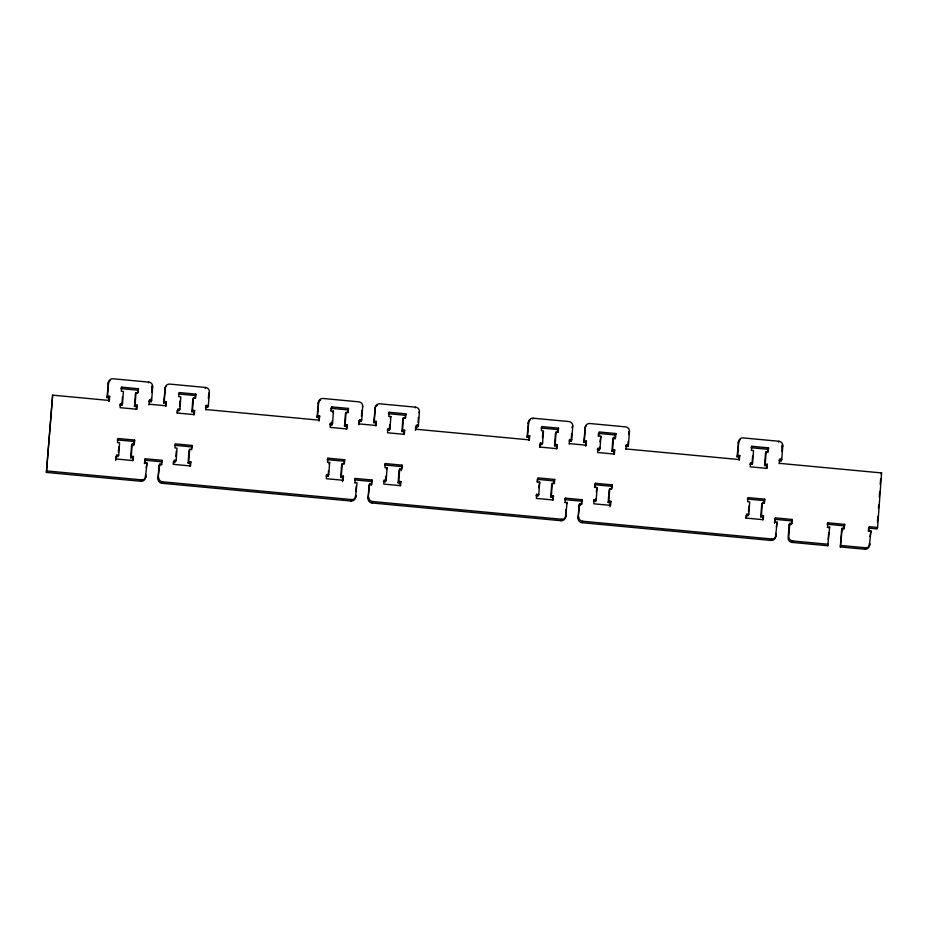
<?xml version="1.0" encoding="UTF-8"?>
<svg xmlns="http://www.w3.org/2000/svg" width="928" height="928" viewBox="0 0 928 928"><rect width="100%" height="100%" fill="white"/><g stroke="black" fill="none" stroke-linecap="round" stroke-linejoin="round"><path stroke-width="1.39" d="M144.606 463.571L144.93 462.84L147.03 463.037L145.418 477.584A4.234 4.095 24 0 1 140.917 481.284L46.4 472.422L52.641 395.142L109.353 400.467L109.655 396.36L107.555 396.163L106.917 397.613L109.017 397.81L109.655 396.36M46.4 472.422L52.641 395.142M106.917 397.613L108.564 382.487A4.234 4.095 24 0 1 113.077 378.775L148.782 382.127A4.234 4.095 24 0 1 152.679 386.628L151.67 400.304L151.02 401.743L148.921 401.546L149.57 400.107L151.67 400.304M107.555 396.163L108.564 382.487M108.75 401.395L109.017 397.81M115.652 460.427L115.965 456.332L118.065 456.53L118.703 455.08L119.608 442.772L117.508 442.575L117.81 438.468L134.618 440.046L134.316 444.152L132.217 443.955L131.567 445.394L130.662 457.701L132.762 457.898L133.4 456.46L131.3 456.263L130.662 457.701M134.467 406.394L135.105 404.944L137.205 405.142L136.567 406.592L134.467 406.394L135.372 394.087L136.022 392.637L138.121 392.834L138.423 388.728L121.614 387.15L121.313 391.256L123.412 391.454L122.508 403.773L121.858 405.211L119.758 405.014M118.366 452.423L118.772 446.948M121.858 405.211L122.473 396.998M131.3 456.263L132.217 443.955M135.105 404.944L136.022 392.637M132.565 460.636L132.762 457.898M133.667 445.591L134.618 440.046M136.358 409.329L136.567 406.592M137.576 392.915L138.423 388.728M133.4 456.46L133.098 460.566L116.302 458.989L116.603 454.882L118.703 455.08M137.205 405.142L136.903 409.248L120.106 407.67L120.408 403.576L122.508 403.773M144.35 463.513L145.232 458.745L162.04 460.323L161.576 464.777M144.93 462.84L145.232 458.745M148.944 404.933L149.57 400.107M145.418 477.584L145.661 474.301M146.148 467.758L147.03 463.037M151.02 401.743L151.276 398.332M151.716 392.347L152.03 388.066A4.234 4.095 24 0 0 151.705 386.141M354.809 482.92L357.071 482.757L355.459 497.292A4.234 4.095 24 0 1 350.958 501.004L161.924 483.256A4.234 4.095 24 0 1 158.027 478.767L158.99 465.67L159.639 464.22L161.739 464.418M163.63 402.926L164.268 401.488L166.367 401.685L165.729 403.123L163.63 402.926L165.277 387.811A4.234 4.095 24 0 1 169.778 384.099L205.494 387.452A4.234 4.095 24 0 1 209.392 391.952L208.382 405.629L207.733 407.067L205.633 406.87L205.564 407.902M158.027 478.767L159.639 464.22M164.268 401.488L165.277 387.811M161.182 464.58L162.04 460.323M165.52 405.954L165.729 403.123M165.903 406.151L166.367 401.685M173.188 464.452L173.397 461.715L175.496 461.912L176.134 460.474L177.051 448.154L174.951 447.957L175.253 443.862L192.05 445.44L191.748 449.535L189.648 449.338L189.01 450.788L188.094 463.095L190.194 463.292L190.843 461.854L188.744 461.657L188.094 463.095M176.97 413.134L177.178 410.396L179.278 410.594L179.916 409.155L180.821 396.848L178.721 396.65L179.034 392.544L195.831 394.122L195.53 398.228L193.43 398.031L192.792 399.469L191.876 411.777L193.975 411.974L194.625 410.536L192.514 410.338L191.876 411.777M175.902 456.437L176.308 450.973M179.58 406.499L179.986 401.024M188.744 461.657L189.648 449.338M192.514 410.338L193.43 398.031M193.778 414.712L193.975 411.974M194.984 398.298L195.831 394.122M189.996 466.03L190.194 463.292M191.214 449.616L192.05 445.44M190.843 461.854L190.542 465.96L173.733 464.383L174.035 460.276L176.134 460.474M194.625 410.536L194.312 414.642L177.515 413.064L177.816 408.958L179.916 409.155M205.807 409.898L206.271 405.432L208.382 405.629M207.733 407.067L207.86 405.362M208.371 398.518L208.742 393.391A4.234 4.095 24 0 0 208.754 393.02M316.958 417.322L317.596 415.872L319.696 416.069L319.058 417.519L316.958 417.322L318.606 402.195A4.234 4.095 24 0 1 323.106 398.483L358.823 401.836A4.234 4.095 24 0 1 362.72 406.336L361.711 420.013L361.062 421.463L358.962 421.266L358.718 424.595M317.596 415.872L318.606 402.195M318.814 420.848L319.058 417.519M319.116 420.813L319.696 416.069M330.809 411.046L331.656 406.87L348.464 408.448L348.162 412.542L346.051 412.345L345.413 413.795L344.508 426.103L346.608 426.3L347.246 424.862L345.146 424.664L344.508 426.103M340.704 477.421L341.342 475.971L343.441 476.168L342.803 477.618L340.704 477.421L341.608 465.102L342.258 463.664L344.358 463.861L344.659 459.754L327.851 458.177L327.549 462.283L329.649 462.48L328.744 474.788L328.094 476.238L325.995 476.041M331.656 406.87L331.354 410.965L333.454 411.162L332.549 423.481L330.449 423.284L330.136 427.379L346.944 428.956L347.246 424.862M328.094 476.238L328.5 470.763M330.449 423.284L329.8 424.722L331.899 424.92L332.201 420.813M341.342 475.971L342.258 463.664M345.146 424.664L346.051 412.345M342.502 481.713L342.803 477.618M343.812 463.93L344.659 459.754M346.399 429.038L346.608 426.3M347.617 412.624L348.464 408.448M343.441 476.168L343.14 480.275L326.343 478.697L326.644 474.591L328.744 474.788M354.972 482.56L355.273 478.454L372.082 480.031L371.455 484.857M359.02 424.548L359.6 419.816L361.711 420.013M355.459 497.292L355.586 495.656M355.888 491.562L356.306 485.831M361.062 421.463L361.189 419.746M361.444 416.324L361.885 410.338M564.85 502.628L567.112 502.466L565.5 517A4.234 4.095 24 0 1 560.999 520.712L371.966 502.964A4.234 4.095 24 0 1 368.068 498.475L369.031 485.379L369.669 483.929L371.768 484.126M373.671 422.646L374.309 421.196L376.408 421.393L375.77 422.843L373.671 422.646L375.318 407.52A4.234 4.095 24 0 1 379.819 403.808L415.524 407.16A4.234 4.095 24 0 1 419.421 411.661L418.412 425.337L417.774 426.776L415.674 426.578L415.408 430.174M368.068 498.475L369.669 483.929M374.309 421.196L375.318 407.52M371.188 484.81L372.082 480.031M375.573 425.407L375.77 422.843M375.944 425.859L376.408 421.393M398.135 482.804L398.785 481.365L400.884 481.562L400.235 483.001L398.135 482.804L399.052 470.496L399.69 469.058L401.789 469.255L402.091 465.148L385.294 463.571L384.992 467.677L387.092 467.874L386.176 480.182L385.538 481.62L383.438 481.423M401.917 431.485L402.555 430.047L404.654 430.244L404.016 431.682L401.917 431.485L402.822 419.178L403.471 417.739L405.571 417.936L405.872 413.83L389.064 412.252L388.762 416.359L390.862 416.556L389.957 428.864L389.319 430.314L387.208 430.116M385.538 481.62L385.944 476.157M389.319 430.314L389.714 424.838M398.785 481.365L399.69 469.058M402.555 430.047L403.471 417.739M400.038 485.738L400.235 483.001M401.151 470.693L402.091 465.148M403.819 434.42L404.016 431.682M405.026 418.006L405.872 413.83M400.884 481.562L400.583 485.669L383.774 484.091L384.076 479.985L386.176 480.182M404.654 430.244L404.353 434.35L387.556 432.773L387.858 428.666L389.957 428.864M415.616 430.151L416.312 425.14L418.412 425.337M417.774 426.776L417.902 425.07M418.087 422.507L418.47 417.38M527 437.03L527.638 435.592L529.737 435.789L529.099 437.227L527 437.03L528.647 421.904A4.234 4.095 24 0 1 533.148 418.203L568.852 421.544A4.234 4.095 24 0 1 572.75 426.045L571.741 439.721L571.103 441.171L569.27 440.997M527.638 435.592L528.647 421.904M528.867 440.301L529.099 437.227M529.238 440.336L529.737 435.789M537.045 482.073L537.254 479.335L554.051 480.913L554.7 479.463L537.892 477.885L537.59 481.992L539.69 482.189L538.785 494.496L538.136 495.946L536.036 495.749L536.686 494.299L538.785 494.496M539.644 447.168L540.479 442.992L542.59 443.19L543.495 430.882L541.395 430.685L541.697 426.578L558.505 428.156L558.192 432.251L556.092 432.054L555.454 433.504L554.55 445.811L556.649 446.008L557.287 444.57L555.188 444.373L554.55 445.811M536.686 494.299L536.384 498.406L553.181 499.983L553.482 495.877L551.383 495.68L550.745 497.13L552.844 497.327L553.482 495.877M540.479 442.992L540.177 447.099L556.986 448.676L557.287 444.57M538.75 487.734L539.69 482.189M542.451 437.796L542.857 432.32M550.745 497.13L551.65 484.81L552.299 483.372L554.399 483.569L554.7 479.463M551.383 495.68L552.299 483.372M555.188 444.373L556.092 432.054M552.636 500.064L552.844 497.327M553.854 483.639L554.051 480.913M556.44 448.746L556.649 446.008M557.658 432.332L558.505 428.156M565.013 502.268L565.314 498.162L582.111 499.74L581.578 504.38M569.177 443.99L569.641 439.524L571.741 439.721M565.5 517L565.558 516.177M565.628 515.365L566.045 509.634M571.103 441.171L571.671 433.469M774.613 522.963L775.054 521.977L777.154 522.174L775.541 536.709A4.234 4.095 24 0 1 771.04 540.421L581.995 522.684A4.234 4.095 24 0 1 578.098 518.184L579.072 505.087L579.71 503.649L581.81 503.846M583.7 442.354L584.35 440.904L586.45 441.102L585.8 442.552L583.7 442.354L585.359 427.228A4.234 4.095 24 0 1 589.86 423.516L625.565 426.868A4.234 4.095 24 0 1 629.462 431.369L628.453 445.046L627.815 446.496L625.971 446.322M578.098 518.184L579.71 503.649M584.35 440.904L585.359 427.228M581.241 504.264L582.111 499.74M585.556 445.881L585.8 442.552M585.823 445.927L586.45 441.102M594.488 487.455L595.335 483.279L612.132 484.857L611.83 488.963L609.731 488.766L609.081 490.204L608.176 502.512L610.276 502.709L610.926 501.271L608.814 501.074L608.176 502.512M598.258 436.137L598.467 433.411L615.264 434.977L615.914 433.538L599.105 431.961L598.804 436.067L600.903 436.264L599.998 448.572L599.349 450.022L597.249 449.825L597.899 448.375L599.998 448.572M595.335 483.279L595.022 487.386L597.122 487.583L596.217 499.89L594.117 499.693L593.816 503.8L610.612 505.377L610.926 501.271M597.899 448.375L597.597 452.481L614.394 454.059L614.696 449.952L612.596 449.755L611.958 451.205L614.058 451.402L614.696 449.952M594.117 499.693L593.479 501.132L595.579 501.329L595.776 498.603M596.286 491.759L597.122 487.583M599.349 450.022L599.558 447.284M599.964 441.809L600.903 436.264M611.958 451.205L612.863 438.886L613.512 437.448L615.612 437.645L615.914 433.538M608.814 501.074L609.731 488.766M612.596 449.755L613.512 437.448M609.974 506.816L610.276 502.709M611.285 489.033L612.132 484.857M613.849 454.128L614.058 451.402M614.962 439.083L615.264 434.977M625.89 449.314L626.354 444.848L628.453 445.046M627.815 446.496L628.198 441.357M628.697 434.524L628.824 432.808A4.234 4.095 24 0 0 628.743 431.671M737.029 456.738L737.679 455.3L739.778 455.497L739.129 456.936L737.029 456.738L738.688 441.612A4.234 4.095 24 0 1 743.189 437.912L778.894 441.264A4.234 4.095 24 0 1 782.791 445.753L781.782 459.441L781.144 460.88L779.044 460.682L779.682 459.244L781.782 459.441M737.679 455.3L738.688 441.612M738.92 459.754L739.129 456.936M739.314 459.963L739.778 455.497M745.88 518.195L746.077 515.458L748.177 515.655L748.826 514.216L749.731 501.897L747.632 501.7L747.933 497.594L764.742 499.171L764.428 503.278L762.329 503.08L761.691 504.53L760.786 516.838L762.886 517.035L763.524 515.597L761.424 515.4L760.786 516.838M764.579 465.52L765.229 464.081L767.328 464.278L766.69 465.717L764.579 465.52L765.496 453.212L766.134 451.774L768.233 451.971L768.535 447.864L751.738 446.287L751.436 450.393L753.536 450.59L752.62 462.898L751.982 464.336L749.882 464.139M748.478 511.548L748.884 506.073M751.982 464.336L752.585 456.135M761.424 515.4L762.329 503.08M765.229 464.081L766.134 451.774M762.677 519.773L762.886 517.035M763.895 503.359L764.742 499.171M766.482 468.454L766.69 465.717M767.7 452.04L768.535 447.864M763.524 515.597L763.222 519.692L746.414 518.114L746.727 514.019L748.826 514.216M767.328 464.278L767.027 468.385L750.218 466.807L750.52 462.701L752.62 462.898M774.451 522.905L775.356 517.87L792.152 519.448L791.688 523.914M775.054 521.977L775.356 517.87M779.218 463.698L779.682 459.244M775.541 536.709L775.785 533.438M776.26 526.884L777.154 522.174M781.144 460.88L781.33 458.316M781.84 451.472L782.153 447.203A4.234 4.095 24 0 0 781.817 445.266M791.851 523.554L789.751 523.357L789.113 524.796L788.139 537.938A4.234 4.095 24 0 0 792.036 542.393L827.753 545.745L829.655 527.104L827.324 527.44M789.751 523.357L788.777 536.5A4.234 4.095 24 0 0 792.686 540.943L828.391 544.295M791.282 523.972L792.152 519.448M827.556 526.907L827.857 522.8L844.666 524.378L844.202 528.844M827.753 545.745L827.822 544.666M828.228 539.296L828.704 532.846M868.631 531.315L870.963 530.978L869.362 545.513A4.234 4.095 24 0 1 864.85 549.225L840.35 546.928L841.615 529.726L842.264 528.287L844.364 528.484M840.35 546.928L842.264 528.287M843.83 528.38L844.666 524.378M868.306 531.199L868.77 527.58M868.863 530.781L869.165 526.675L877.575 527.464L881.6 472.932L779.381 463.339M869.362 545.513L869.536 543.054M870.023 536.512L870.963 530.978M877.436 522.093L877.853 516.409M878.445 508.463L878.688 505.052M879.28 497.095L879.698 491.422M880.208 484.602L880.626 478.918M108.959 401.372L109.353 400.467M121.614 387.15L120.976 388.6L137.773 390.178M148.503 382.754L148.782 382.127M152.03 388.066L152.679 386.628M140.917 481.284L141.555 479.846A4.234 4.095 24 0 0 146.067 476.134M161.924 483.256L162.562 481.818A4.234 4.095 24 0 1 158.665 477.317M205.088 388.356L205.494 387.452M205.633 406.87L206.271 405.432M332.816 412.612L333.454 411.162M331.899 424.92L332.549 423.481M327.851 458.177L327.213 459.627L344.01 461.193M329.011 463.919L329.649 462.48M362.396 407.056L362.72 406.336M358.962 421.266L359.6 419.816M354.948 479.173L355.273 478.454M389.064 412.252L388.426 413.691L405.234 415.268M350.958 501.004L351.596 499.554A4.234 4.095 24 0 0 356.108 495.842M390.224 417.994L390.862 416.556M385.294 463.571L384.644 465.009L401.453 466.587M386.442 469.313L387.092 467.874M371.966 502.964L372.604 501.526A4.234 4.095 24 0 1 368.706 497.025M415.21 407.879L415.524 407.16M418.98 412.647L419.421 411.661M532.788 419.004L533.148 418.203M542.59 443.19L541.94 444.628L539.841 444.431M572.75 426.045L572.112 427.495A4.234 4.095 24 0 0 572.124 427.124M569.328 440.255L569.641 439.524M565.314 498.162L564.676 499.6L581.473 501.178M566.544 503.718L567.112 502.466M560.999 520.712L561.637 519.262A4.234 4.095 24 0 0 566.138 515.562M581.995 522.684L582.645 521.234A4.234 4.095 24 0 1 578.747 516.734M595.579 501.329L596.217 499.89M628.824 432.808L629.462 431.369M625.959 445.753L626.354 444.848M751.738 446.287L751.088 447.725L767.897 449.303M778.499 442.157L778.894 441.264M782.153 447.203L782.791 445.753M771.04 540.421L771.678 538.971A4.234 4.095 24 0 0 776.179 535.27M792.036 542.393L792.686 540.943M827.3 524.065L827.857 522.8M829.18 528.183L829.655 527.104M881.113 474.022L881.6 472.932M864.85 549.225L865.499 547.775A4.234 4.095 24 0 0 870 544.075M877.575 527.464L876.925 528.902L868.527 528.113M178.385 393.982L195.193 395.56M331.018 408.308L347.814 409.886M541.059 428.017L557.856 429.594M149.257 404.214L166.066 405.791M205.97 409.538L319.394 420.175M359.298 423.922L376.107 425.5M416.011 429.246L529.436 439.884M569.34 443.63L586.148 445.208M626.052 448.955L739.477 459.592M117.172 439.907L133.98 441.484M174.603 445.301L191.412 446.878M594.686 484.718L611.494 486.295M747.295 499.044L764.092 500.621M144.594 460.184L161.391 461.761M354.635 479.892L371.432 481.47M774.706 519.309L791.514 520.886M827.219 524.239L844.028 525.816M158.99 465.67L160.045 465.763M369.031 485.379L369.82 485.448M579.072 505.087L580.51 505.226M789.113 524.796L790.157 524.9M841.615 529.726L843.065 529.865M47.038 470.972L141.555 479.846M162.562 481.818L351.596 499.554M372.604 501.526L561.637 519.262M582.645 521.234L771.678 538.971M840.988 545.478L865.499 547.775M738.05 443.062A4.234 4.095 24 0 1 740.196 439.802M584.721 428.666A4.234 4.095 24 0 1 586.16 425.882M528.009 423.354A4.234 4.095 24 0 1 530.155 420.094M374.68 408.958A4.234 4.095 24 0 1 377.22 405.524M317.968 403.645A4.234 4.095 24 0 1 320.508 400.212M164.639 389.25A4.234 4.095 24 0 1 166.425 386.21M107.926 383.925A4.234 4.095 24 0 1 110.084 380.677"/></g></svg>
